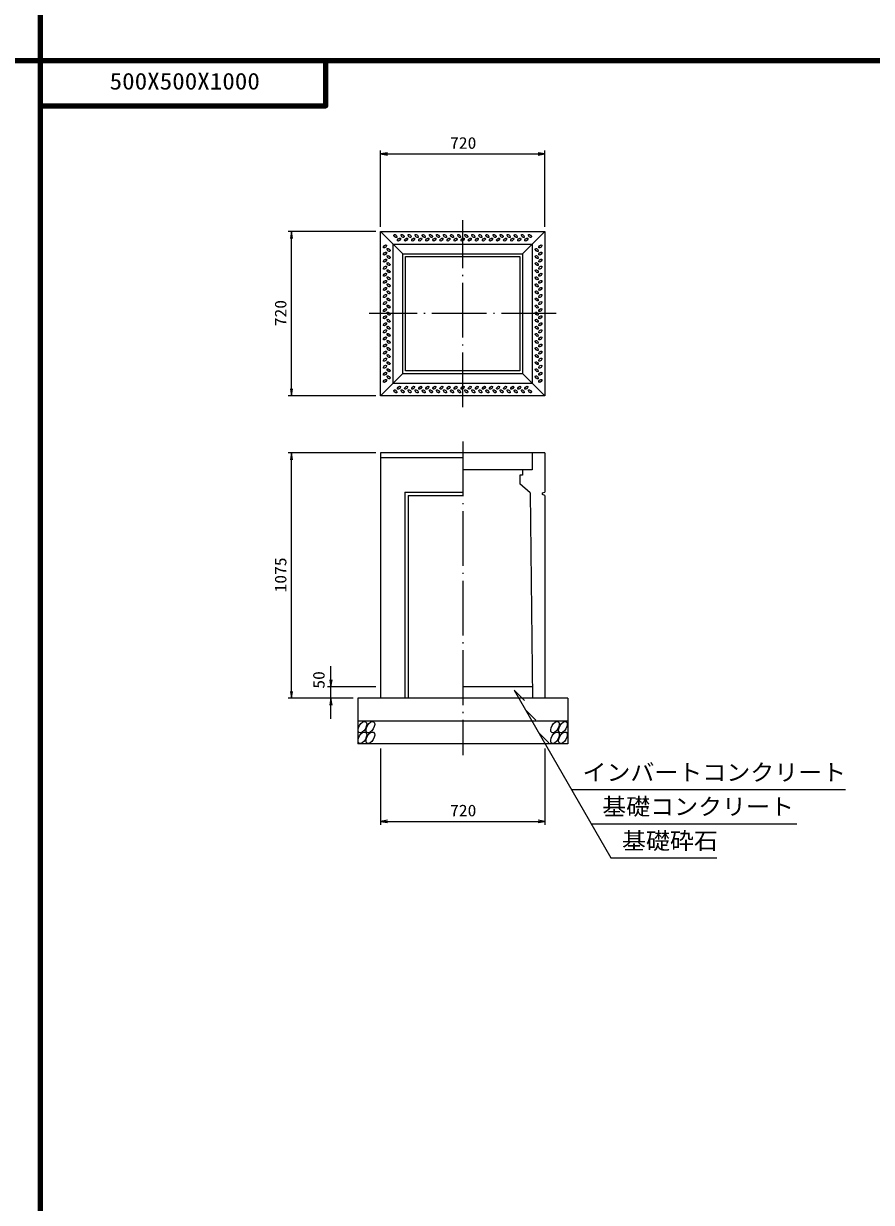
# Model space of a CAD drawing. Units: millimetres, scale not verified. Extents: x -8410 to 41710, y -74801 to 5940.
# Drawn here: x 15736 to 19451, y -37194 to -32029 of the extents above; entities that cross this region are included whole.
import ezdxf
from ezdxf.enums import TextEntityAlignment as Align

# ---------------------------------------------------------------- set-up
doc = ezdxf.new("R2010")
doc.units = ezdxf.units.MM
doc.header["$LTSCALE"] = 20
doc.linetypes.add('LONG_DASHED_DOTTED', pattern=[15.25, 12, -1.5, 0.25, -1.5])
for name, color, linetype, lineweight in [('0-0_グループ[0](0)-D-BMK(0)', 2, 'LONG_DASHED_DOTTED', 13), ('0-1_グループ[0](0)-D-STR(1)', 1, 'Continuous', 13), ('0-2_グループ[0](0)-D-STR-DIM(2)', 7, 'Continuous', 13), ('0-3_グループ[0](0)-D-STR-HTXT(3)', 7, 'Continuous', 13), ('0-5_グループ[0](0)-D-TTL(5)', 2, 'Continuous', 140)]:
    doc.layers.add(name, color=color, linetype=linetype, lineweight=lineweight)
doc.layers.add('0-4_グループ[0](0)-D-STR-TXT(4)', color=7, linetype='Continuous')
doc.layers.add('0-6_グループ[0](0)-D-TTL-TXT(6)', color=7, linetype='Continuous')
doc.styles.add('ＭＳ ゴシック', font='')
doc.styles.get('ＭＳ ゴシック').set_extended_font_data('MS Gothic')

msp = doc.modelspace()

# ---------------------------------------------------------------- linework, layer by layer
at = {"layer": '0-0_グループ[0](0)-D-BMK(0)'}
for p, q in [((17660, -33710), (17660, -32890)), ((18070, -33300), (17250, -33300)), ((17660, -33860), (17660, -35235))]:
    msp.add_line(p, q, dxfattribs=at)
at = {"layer": '0-1_グループ[0](0)-D-STR(1)'}
for p, q in [((17300, -33660), (17300, -32940)), ((17300, -32940), (18020, -32940)), ((17300, -32940), (17398, -33038)), ((18020, -32940), (17922, -33038)), ((18020, -32940), (18020, -33660)), ((17355, -33605), (17355, -32995)), ((17355, -32995), (17965, -32995)), ((17965, -32995), (17965, -33605)), ((17398, -33562), (17398, -33038)), ((17398, -33038), (17922, -33038)), ((17410, -33550), (17410, -33050)), ((17410, -33050), (17910, -33050)), ((17910, -33050), (17910, -33550)), ((17922, -33038), (17922, -33562)), ((17300, -33660), (17398, -33562)), ((17398, -33562), (17922, -33562)), ((17910, -33550), (17410, -33550)), ((18020, -33660), (17922, -33562)), ((17355, -33605), (17965, -33605)), ((18020, -33660), (17300, -33660)), ((18020, -33910), (17300, -33910)), ((17300, -33910), (17300, -34985)), ((17660, -33932), (17300, -33932)), ((18020, -33910), (18020, -34081.5)), ((17406.5, -34081.5), (17406.5, -34985)), ((17406.5, -34081.5), (17660, -34081.5)), ((17955, -34085), (17910, -34045)), ((17955, -34085), (17965.38, -34985)), ((18010, -34085), (18020, -34081.5)), ((17421.5, -34096.5), (17421.5, -34985)), ((17421.5, -34096.5), (17660, -34096.5)), ((18020, -34096.5), (18020, -34985)), ((17964.81, -34935), (17660, -34935)), ((18120, -34985), (17200, -34985)), ((17200, -34985), (17200, -35185)), ((18120, -34985), (18120, -35185)), ((18120, -35085), (17200, -35085)), ((18120, -35185), (17200, -35185))]:
    msp.add_line(p, q, dxfattribs=at)
for points in [[(17965, -33910), (17965, -33985), (17660, -33985)], [(17922, -33985), (17922, -34007), (17910, -34007), (17910, -34045)], [(18020, -34096.5), (18010, -34093), (18010, -34085)]]:
    msp.add_lwpolyline(points, dxfattribs=at)
for centre, major_axis, ratio in [((17365.5, -32959.75), (-6.01, 6.01), 0.529412), ((17396.5, -32959.75), (-6.01, 6.01), 0.529412), ((17427.5, -32959.75), (-6.01, 6.01), 0.529412), ((17458.5, -32959.75), (-6.01, 6.01), 0.529412), ((17489.5, -32959.75), (-6.01, 6.01), 0.529412), ((17520.5, -32959.75), (-6.01, 6.01), 0.529412), ((17551.5, -32959.75), (-6.01, 6.01), 0.529412), ((17582.5, -32959.75), (-6.01, 6.01), 0.529412), ((17613.5, -32959.75), (-6.01, 6.01), 0.529412), ((17644.5, -32959.75), (-6.01, 6.01), 0.529412), ((17675.5, -32959.75), (-6.01, 6.01), 0.529412), ((17706.5, -32959.75), (-6.01, 6.01), 0.529412), ((17737.5, -32959.75), (-6.01, 6.01), 0.529412), ((17768.5, -32959.75), (-6.01, 6.01), 0.529412), ((17799.5, -32959.75), (-6.01, 6.01), 0.529412), ((17830.5, -32959.75), (-6.01, 6.01), 0.529412), ((17861.5, -32959.75), (-6.01, 6.01), 0.529412), ((17892.5, -32959.75), (-6.01, 6.01), 0.529412), ((17923.5, -32959.75), (-6.01, 6.01), 0.529412), ((17954.5, -32959.75), (-6.01, 6.01), 0.529412), ((17319.75, -33005.5), (-6.01, -6.01), 0.529412), ((17381, -32975.25), (6.01, 6.01), 0.529412), ((17412, -32975.25), (6.01, 6.01), 0.529412), ((17443, -32975.25), (6.01, 6.01), 0.529412), ((17474, -32975.25), (6.01, 6.01), 0.529412), ((17505, -32975.25), (6.01, 6.01), 0.529412), ((17536, -32975.25), (6.01, 6.01), 0.529412), ((17567, -32975.25), (6.01, 6.01), 0.529412), ((17598, -32975.25), (6.01, 6.01), 0.529412), ((17629, -32975.25), (6.01, 6.01), 0.529412), ((17660, -32975.25), (6.01, 6.01), 0.529412), ((17691, -32975.25), (6.01, 6.01), 0.529412), ((17722, -32975.25), (6.01, 6.01), 0.529412), ((17753, -32975.25), (6.01, 6.01), 0.529412), ((17784, -32975.25), (6.01, 6.01), 0.529412), ((17815, -32975.25), (6.01, 6.01), 0.529412), ((17846, -32975.25), (6.01, 6.01), 0.529412), ((17877, -32975.25), (6.01, 6.01), 0.529412), ((17908, -32975.25), (6.01, 6.01), 0.529412), ((17939, -32975.25), (6.01, 6.01), 0.529412), ((18000.25, -33005.5), (6.01, 6.01), 0.529412), ((17319.75, -33036.5), (-6.01, -6.01), 0.529412), ((17335.25, -33021), (-6.01, 6.01), 0.529412), ((17335.25, -33052), (-6.01, 6.01), 0.529412), ((17984.75, -33021), (6.01, -6.01), 0.529412), ((17984.75, -33052), (6.01, -6.01), 0.529412), ((18000.25, -33036.5), (6.01, 6.01), 0.529412), ((17319.75, -33067.5), (-6.01, -6.01), 0.529412), ((17319.75, -33098.5), (-6.01, -6.01), 0.529412), ((17335.25, -33083), (-6.01, 6.01), 0.529412), ((17335.25, -33114), (-6.01, 6.01), 0.529412), ((17984.75, -33083), (6.01, -6.01), 0.529412), ((17984.75, -33114), (6.01, -6.01), 0.529412), ((18000.25, -33067.5), (6.01, 6.01), 0.529412), ((18000.25, -33098.5), (6.01, 6.01), 0.529412), ((17319.75, -33129.5), (-6.01, -6.01), 0.529412), ((17319.75, -33160.5), (-6.01, -6.01), 0.529412), ((17335.25, -33145), (-6.01, 6.01), 0.529412), ((17984.75, -33145), (6.01, -6.01), 0.529412), ((18000.25, -33129.5), (6.01, 6.01), 0.529412), ((18000.25, -33160.5), (6.01, 6.01), 0.529412), ((17319.75, -33191.5), (-6.01, -6.01), 0.529412), ((17335.25, -33176), (-6.01, 6.01), 0.529412), ((17335.25, -33207), (-6.01, 6.01), 0.529412), ((17984.75, -33176), (6.01, -6.01), 0.529412), ((17984.75, -33207), (6.01, -6.01), 0.529412), ((18000.25, -33191.5), (6.01, 6.01), 0.529412), ((17319.75, -33222.5), (-6.01, -6.01), 0.529412), ((17319.75, -33253.5), (-6.01, -6.01), 0.529412), ((17335.25, -33238), (-6.01, 6.01), 0.529412), ((17335.25, -33269), (-6.01, 6.01), 0.529412), ((17984.75, -33238), (6.01, -6.01), 0.529412), ((17984.75, -33269), (6.01, -6.01), 0.529412), ((18000.25, -33222.5), (6.01, 6.01), 0.529412), ((18000.25, -33253.5), (6.01, 6.01), 0.529412), ((17319.75, -33284.5), (-6.01, -6.01), 0.529412), ((17319.75, -33315.5), (-6.01, -6.01), 0.529412), ((17335.25, -33300), (-6.01, 6.01), 0.529412), ((17984.75, -33300), (6.01, -6.01), 0.529412), ((18000.25, -33284.5), (6.01, 6.01), 0.529412), ((18000.25, -33315.5), (6.01, 6.01), 0.529412), ((17319.75, -33346.5), (-6.01, -6.01), 0.529412), ((17335.25, -33331), (-6.01, 6.01), 0.529412), ((17335.25, -33362), (-6.01, 6.01), 0.529412), ((17984.75, -33331), (6.01, -6.01), 0.529412), ((17984.75, -33362), (6.01, -6.01), 0.529412), ((18000.25, -33346.5), (6.01, 6.01), 0.529412), ((17319.75, -33377.5), (-6.01, -6.01), 0.529412), ((17319.75, -33408.5), (-6.01, -6.01), 0.529412), ((17335.25, -33393), (-6.01, 6.01), 0.529412), ((17335.25, -33424), (-6.01, 6.01), 0.529412), ((17984.75, -33393), (6.01, -6.01), 0.529412), ((17984.75, -33424), (6.01, -6.01), 0.529412), ((18000.25, -33377.5), (6.01, 6.01), 0.529412), ((18000.25, -33408.5), (6.01, 6.01), 0.529412), ((17319.75, -33439.5), (-6.01, -6.01), 0.529412), ((17319.75, -33470.5), (-6.01, -6.01), 0.529412), ((17335.25, -33455), (-6.01, 6.01), 0.529412), ((17984.75, -33455), (6.01, -6.01), 0.529412), ((18000.25, -33439.5), (6.01, 6.01), 0.529412), ((18000.25, -33470.5), (6.01, 6.01), 0.529412), ((17319.75, -33501.5), (-6.01, -6.01), 0.529412), ((17335.25, -33486), (-6.01, 6.01), 0.529412), ((17335.25, -33517), (-6.01, 6.01), 0.529412), ((17984.75, -33486), (6.01, -6.01), 0.529412), ((17984.75, -33517), (6.01, -6.01), 0.529412), ((18000.25, -33501.5), (6.01, 6.01), 0.529412), ((17319.75, -33532.5), (-6.01, -6.01), 0.529412), ((17319.75, -33563.5), (-6.01, -6.01), 0.529412), ((17335.25, -33548), (-6.01, 6.01), 0.529412), ((17335.25, -33579), (-6.01, 6.01), 0.529412), ((17984.75, -33548), (6.01, -6.01), 0.529412), ((17984.75, -33579), (6.01, -6.01), 0.529412), ((18000.25, -33532.5), (6.01, 6.01), 0.529412), ((18000.25, -33563.5), (6.01, 6.01), 0.529412), ((17319.75, -33594.5), (-6.01, -6.01), 0.529412), ((17381, -33624.75), (-6.01, -6.01), 0.529412), ((17412, -33624.75), (-6.01, -6.01), 0.529412), ((17443, -33624.75), (-6.01, -6.01), 0.529412), ((17474, -33624.75), (-6.01, -6.01), 0.529412), ((17505, -33624.75), (-6.01, -6.01), 0.529412), ((17536, -33624.75), (-6.01, -6.01), 0.529412), ((17567, -33624.75), (-6.01, -6.01), 0.529412), ((17598, -33624.75), (-6.01, -6.01), 0.529412), ((17629, -33624.75), (-6.01, -6.01), 0.529412), ((17660, -33624.75), (-6.01, -6.01), 0.529412), ((17691, -33624.75), (-6.01, -6.01), 0.529412), ((17722, -33624.75), (-6.01, -6.01), 0.529412), ((17753, -33624.75), (-6.01, -6.01), 0.529412), ((17784, -33624.75), (-6.01, -6.01), 0.529412), ((17815, -33624.75), (-6.01, -6.01), 0.529412), ((17846, -33624.75), (-6.01, -6.01), 0.529412), ((17877, -33624.75), (-6.01, -6.01), 0.529412), ((17908, -33624.75), (-6.01, -6.01), 0.529412), ((17939, -33624.75), (-6.01, -6.01), 0.529412), ((18000.25, -33594.5), (6.01, 6.01), 0.529412), ((17365.5, -33640.25), (6.01, -6.01), 0.529412), ((17396.5, -33640.25), (6.01, -6.01), 0.529412), ((17427.5, -33640.25), (6.01, -6.01), 0.529412), ((17458.5, -33640.25), (6.01, -6.01), 0.529412), ((17489.5, -33640.25), (6.01, -6.01), 0.529412), ((17520.5, -33640.25), (6.01, -6.01), 0.529412), ((17551.5, -33640.25), (6.01, -6.01), 0.529412), ((17582.5, -33640.25), (6.01, -6.01), 0.529412), ((17613.5, -33640.25), (6.01, -6.01), 0.529412), ((17644.5, -33640.25), (6.01, -6.01), 0.529412), ((17675.5, -33640.25), (6.01, -6.01), 0.529412), ((17706.5, -33640.25), (6.01, -6.01), 0.529412), ((17737.5, -33640.25), (6.01, -6.01), 0.529412), ((17768.5, -33640.25), (6.01, -6.01), 0.529412), ((17799.5, -33640.25), (6.01, -6.01), 0.529412), ((17830.5, -33640.25), (6.01, -6.01), 0.529412), ((17861.5, -33640.25), (6.01, -6.01), 0.529412), ((17892.5, -33640.25), (6.01, -6.01), 0.529412), ((17923.5, -33640.25), (6.01, -6.01), 0.529412), ((17954.5, -33640.25), (6.01, -6.01), 0.529412), ((17220.43, -35112), (-13.75, -23.82), 0.545455), ((17255.43, -35112), (-13.75, -23.82), 0.545455), ((18064.43, -35112), (-13.75, -23.82), 0.545455), ((18099.43, -35112), (-13.75, -23.82), 0.545455), ((17220.43, -35158), (-13.75, -23.82), 0.545455), ((17255.43, -35158), (-13.75, -23.82), 0.545455), ((18064.43, -35158), (-13.75, -23.82), 0.545455), ((18099.43, -35158), (-13.75, -23.82), 0.545455)]:
    msp.add_ellipse(centre, major_axis=major_axis, ratio=ratio, dxfattribs=at)
at = {"layer": '0-2_グループ[0](0)-D-STR-DIM(2)'}
for p, q in [((17300, -32920), (17300, -32585)), ((18020, -32920), (18020, -32585)), ((17300, -32600), (18020, -32600)), ((17280, -32940), (16895, -32940)), ((16910, -33660), (16910, -32940)), ((17280, -33660), (16895, -33660)), ((17280, -33910), (16895, -33910)), ((16910, -34985), (16910, -33910)), ((17082.48, -35075), (17082.48, -34845)), ((17082.48, -34935), (17082.48, -34845)), ((17280, -34935), (17067.48, -34935)), ((17180, -34985), (16895, -34985)), ((17180, -34985), (17067.48, -34985)), ((17082.48, -35075), (17082.48, -34985)), ((17300, -35205), (17300, -35540)), ((18020, -35205), (18020, -35540)), ((17300, -35525), (18020, -35525))]:
    msp.add_line(p, q, dxfattribs=at)
for points in [[(17330, -32595), (17300, -32600), (17330, -32605)], [(17990, -32605), (18020, -32600), (17990, -32595)], [(16915, -32970), (16910, -32940), (16905, -32970)], [(16905, -33630), (16910, -33660), (16915, -33630)], [(16915, -33940), (16910, -33910), (16905, -33940)], [(17077.48, -34905), (17082.48, -34935), (17087.48, -34905)], [(16905, -34955), (16910, -34985), (16915, -34955)], [(17087.48, -35015), (17082.48, -34985), (17077.48, -35015)], [(17330, -35520), (17300, -35525), (17330, -35530)], [(17990, -35530), (18020, -35525), (17990, -35520)]]:
    msp.add_lwpolyline(points, dxfattribs=at)
at = {"layer": '0-3_グループ[0](0)-D-STR-HTXT(3)'}
for p, q in [((17885, -34950), (18309.35, -35685)), ((17885, -34950), (17930.75, -34995.75)), ((17934.07, -35035), (17979.83, -35080.75)), ((17991.81, -35135), (18037.56, -35180.75)), ((18136.15, -35385), (19336.75, -35385)), ((18222.75, -35535), (19124.21, -35535)), ((18309.35, -35685), (18773.55, -35685))]:
    msp.add_line(p, q, dxfattribs=at)
at = {"layer": '0-5_グループ[0](0)-D-TTL(5)'}
for p, q in [((15810, -37440), (15810, -21690)), ((15810, -42690), (15810, -26940)), ((8410, -32190), (34310, -32190)), ((8410, -32190), (34310, -32190)), ((8410, -32190), (34310, -32190)), ((15810, -47940), (15810, -32190)), ((17060, -32390), (17060, -32190)), ((15810, -32390), (17060, -32390))]:
    msp.add_line(p, q, dxfattribs=at)
msp.add_lwpolyline([(15810, -32390), (17060, -32390), (17060, -32190)], dxfattribs=at)

# ---------------------------------------------------------------- texts
at = {"layer": '0-2_グループ[0](0)-D-STR-DIM(2)', "style": 'ＭＳ ゴシック', "width": 1.1}
for p in [(17604.7, -32593), (17604.7, -35518)]:
    msp.add_text('720', height=51.32, dxfattribs=at).set_placement(p, align=Align.BOTTOM_LEFT)
for s, p in [('720', (16903, -33355.3)), ('1075', (16903, -34521.7)), ('50', (17070.47, -34943.3))]:
    msp.add_text(s, height=51.32, rotation=90, dxfattribs=at).set_placement(p, align=Align.BOTTOM_LEFT)
at = {"layer": '0-4_グループ[0](0)-D-STR-TXT(4)', "style": 'ＭＳ ゴシック', "width": 1.05}
for s, p in [('インバートコンクリート', (18184.85, -35368.68)), ('基礎コンクリート', (18271.45, -35518.68)), ('基礎砕石', (18358.06, -35668.68))]:
    msp.add_text(s, height=73.31, dxfattribs=at).set_placement(p, align=Align.BOTTOM_LEFT)
at = {"layer": '0-6_グループ[0](0)-D-TTL-TXT(6)', "style": 'ＭＳ ゴシック', "width": 1.1}
msp.add_text('500X500X1000', height=73.31, dxfattribs=at).set_placement((16113, -32340), align=Align.BOTTOM_LEFT)

doc.saveas('drawing.dxf')
